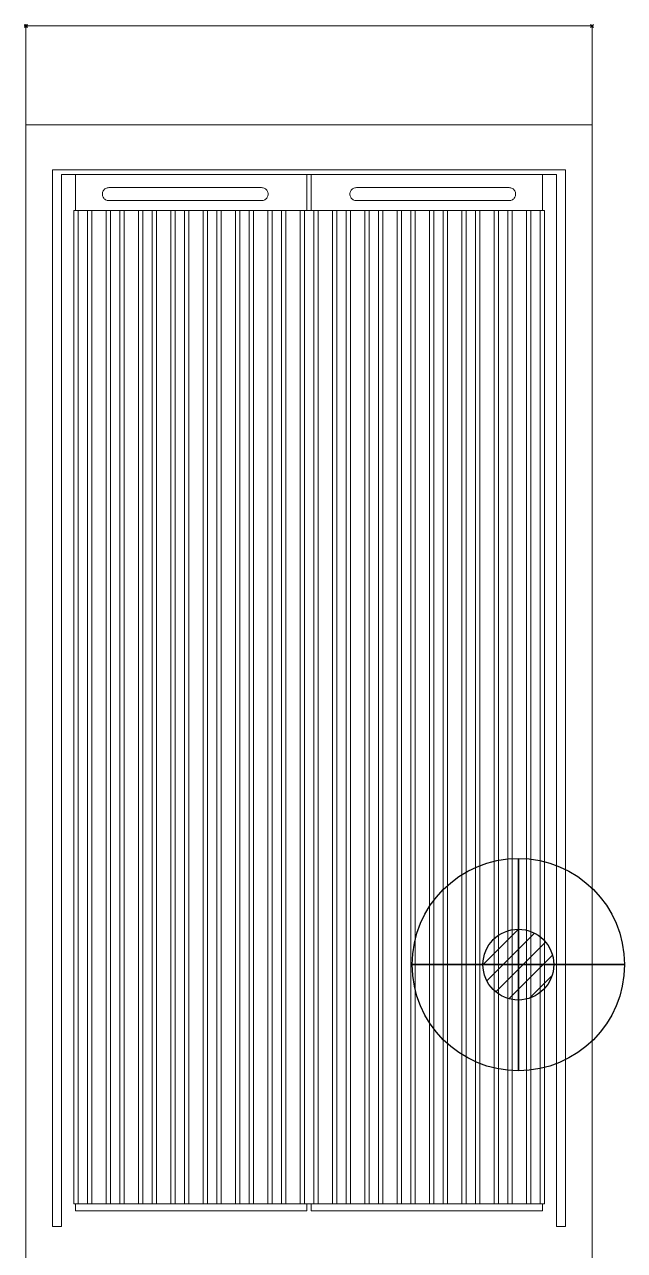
# Model space of a CAD drawing. Header units: millimetres. Extents: x -1 to 423, y -1690 to 1.
# Drawn here: x -1 to 423, y -865 to 1 of the extents above; entities that cross this region are included whole.
import ezdxf

# ---------------------------------------------------------------- set-up
doc = ezdxf.new("R2010")
doc.units = ezdxf.units.MM
doc.header["$PDMODE"] = 35
for name, color, linetype in [('IQ_200_2D', 1, 'Continuous'), ('IQ_CON_GAS_INT', 7, 'Continuous'), ('IQ_INS_3D', 3, 'Continuous')]:
    doc.layers.add(name, color=color, linetype=linetype)

# ---------------------------------------------------------------- blocks, each defined once
blk = doc.blocks.new('*X15')
at = {"color": 0}
for p, q in [((200.863, 2209.046), (203.368, 2211.552)), ((201.14, 2207.909), (204.506, 2211.275)), ((201.77, 2207.125), (205.29, 2210.645)), ((202.7, 2206.641), (205.774, 2209.714)), ((204.153, 2206.68), (205.735, 2208.261))]:
    blk.add_line(p, q, dxfattribs=at)
blk = doc.blocks.new('GAS')
for radius in [3, 1]:
    blk.add_circle((0, 0), radius)
at = {"extrusion": (-1, 0, 0)}
for radius in [3, 1]:
    blk.add_circle((0, 0), radius, dxfattribs=at)
at = {"extrusion": (0, -1, 0)}
for radius in [3, 1]:
    blk.add_circle((0, 0), radius, dxfattribs=at)
at = {"xscale": 0.4000000000000909, "yscale": 0.4000000000000909, "zscale": 0.4000000000000909}
blk.add_blockref('*X15', (-81.345, -883.621), dxfattribs=at)
at = {"extrusion": (-1, 0, 0), "xscale": 0.3999999999999773, "yscale": 0.3999999999999773, "zscale": 0.3999999999999773}
blk.add_blockref('*X15', (-81.345, -883.621), dxfattribs=at)
at = {"extrusion": (0, -1, 0), "xscale": 0.4000000000000909, "yscale": 0.4000000000000909, "zscale": 0.4000000000000909}
blk.add_blockref('*X15', (-81.345, -883.621), dxfattribs=at)

msp = doc.modelspace()

# ---------------------------------------------------------------- linework, layer by layer
at = {"color": 0, "linetype": 'Continuous', "lineweight": 0}
for p, q in [((18.67, -101.68), (381.33, -101.68)), ((18.67, -101.68), (18.67, -104.88)), ((381.33, -104.88), (381.33, -101.68)), ((18.67, -848), (18.67, -104.88)), ((374.98, -104.88), (25.02, -104.88)), ((25.02, -104.88), (25.02, -848)), ((35.02, -104.88), (35.02, -130.28)), ((198.45, -130.28), (198.45, -104.88)), ((201.55, -104.88), (201.55, -130.28)), ((364.98, -130.28), (364.98, -104.88)), ((374.98, -848), (374.98, -104.88)), ((381.33, -104.88), (381.33, -848)), ((73.83, -114.2), (58.59, -114.2)), ((151.27, -114.2), (73.83, -114.2)), ((166.51, -114.2), (151.27, -114.2)), ((248.73, -114.2), (233.49, -114.2)), ((248.73, -114.2), (326.17, -114.2)), ((341.41, -114.2), (326.17, -114.2)), ((58.59, -123.34), (73.83, -123.34)), ((151.27, -123.34), (73.83, -123.34)), ((151.27, -123.34), (166.51, -123.34)), ((233.49, -123.34), (248.73, -123.34)), ((248.73, -123.34), (326.17, -123.34)), ((326.17, -123.34), (341.41, -123.34)), ((33.78, -130.28), (33.78, -831.98)), ((33.78, -130.28), (35.02, -130.28)), ((35.02, -130.28), (198.45, -130.28)), ((36.82, -130.28), (36.82, -831.98)), ((43.45, -130.28), (43.45, -831.98)), ((46.48, -831.98), (46.48, -130.28)), ((56.63, -130.28), (56.63, -831.98)), ((59.67, -130.28), (59.67, -831.98)), ((66.29, -130.28), (66.29, -831.98)), ((69.33, -831.98), (69.33, -130.28)), ((79.47, -130.28), (79.47, -831.98)), ((82.51, -130.28), (82.51, -831.98)), ((89.13, -130.28), (89.13, -831.98)), ((92.17, -831.98), (92.17, -130.28)), ((102.32, -130.28), (102.32, -831.98)), ((105.35, -130.28), (105.35, -831.98)), ((111.98, -130.28), (111.98, -831.98)), ((115.02, -831.98), (115.02, -130.28)), ((125.16, -130.28), (125.16, -831.98)), ((128.2, -130.28), (128.2, -831.98)), ((134.82, -130.28), (134.82, -831.98)), ((137.86, -831.98), (137.86, -130.28)), ((148, -130.28), (148, -831.98)), ((151.04, -130.28), (151.04, -831.98)), ((157.66, -130.28), (157.66, -831.98)), ((160.7, -831.98), (160.7, -130.28)), ((170.85, -130.28), (170.85, -831.98)), ((173.89, -130.28), (173.89, -831.98)), ((180.51, -130.28), (180.51, -831.98)), ((183.55, -831.98), (183.55, -130.28)), ((193.69, -130.28), (193.69, -831.98)), ((196.73, -130.28), (196.73, -831.98)), ((198.45, -130.28), (201.55, -130.28)), ((201.55, -130.28), (364.98, -130.28)), ((203.35, -130.28), (203.35, -831.98)), ((206.39, -831.98), (206.39, -130.28)), ((216.54, -130.28), (216.54, -831.98)), ((219.57, -130.28), (219.57, -831.98)), ((226.2, -130.28), (226.2, -831.98)), ((229.24, -831.98), (229.24, -130.28)), ((239.38, -130.28), (239.38, -831.98)), ((242.42, -130.28), (242.42, -831.98)), ((249.04, -130.28), (249.04, -831.98)), ((252.08, -831.98), (252.08, -130.28)), ((262.22, -130.28), (262.22, -831.98)), ((265.26, -130.28), (265.26, -831.98)), ((271.88, -130.28), (271.88, -831.98)), ((274.92, -831.98), (274.92, -130.28)), ((285.07, -130.28), (285.07, -831.98)), ((288.11, -130.28), (288.11, -831.98)), ((294.73, -130.28), (294.73, -831.98)), ((297.77, -831.98), (297.77, -130.28)), ((307.91, -130.28), (307.91, -831.98)), ((310.95, -130.28), (310.95, -831.98)), ((317.57, -130.28), (317.57, -831.98)), ((320.61, -831.98), (320.61, -130.28)), ((330.75, -130.28), (330.75, -831.98)), ((333.79, -130.28), (333.79, -831.98)), ((340.42, -130.28), (340.42, -831.98)), ((343.45, -831.98), (343.45, -130.28)), ((353.6, -130.28), (353.6, -831.98)), ((356.64, -130.28), (356.64, -831.98)), ((363.26, -130.28), (363.26, -831.98)), ((364.98, -130.28), (366.3, -130.28)), ((366.3, -831.98), (366.3, -130.28)), ((35.02, -831.98), (33.78, -831.98)), ((35.02, -831.98), (35.02, -836.98)), ((35.02, -831.98), (198.4, -831.98)), ((198.4, -836.98), (35.02, -836.98)), ((198.4, -836.98), (198.4, -831.98)), ((201.6, -831.98), (198.4, -831.98)), ((198.4, -836.98), (198.45, -836.98)), ((198.45, -836.98), (198.45, -831.98)), ((201.55, -831.98), (201.55, -836.98)), ((201.55, -836.98), (201.6, -836.98)), ((201.6, -831.98), (201.6, -836.98)), ((201.6, -831.98), (364.98, -831.98)), ((364.98, -836.98), (201.6, -836.98)), ((364.98, -831.98), (364.98, -836.98)), ((366.3, -831.98), (364.98, -831.98)), ((18.67, -848), (25.02, -848)), ((374.98, -848), (381.33, -848))]:
    msp.add_line(p, q, dxfattribs=at)
msp.add_ellipse((0, 0), major_axis=(1, 0), ratio=1, dxfattribs=at)
for points in [[(54.01, -118.77), (54.01, -118.37), (54.12, -117.58), (54.58, -116.46), (55.32, -115.5), (56.27, -114.77), (57.39, -114.31), (58.19, -114.2), (58.59, -114.2)], [(58.59, -123.34), (58.19, -123.34), (57.39, -123.24), (56.27, -122.78), (55.32, -122.04), (54.58, -121.08), (54.12, -119.97), (54.01, -119.17), (54.01, -118.77)], [(171.08, -118.77), (171.08, -118.37), (170.97, -117.58), (170.51, -116.46), (169.78, -115.5), (168.82, -114.77), (167.7, -114.31), (166.91, -114.2), (166.51, -114.2)], [(166.51, -123.34), (166.91, -123.34), (167.7, -123.24), (168.82, -122.78), (169.78, -122.04), (170.51, -121.08), (170.97, -119.97), (171.08, -119.17), (171.08, -118.77)], [(233.49, -114.2), (233.09, -114.2), (232.3, -114.31), (231.18, -114.77), (230.22, -115.5), (229.49, -116.46), (229.03, -117.58), (228.92, -118.37), (228.92, -118.77)], [(228.92, -118.77), (228.92, -119.17), (229.03, -119.97), (229.49, -121.08), (230.22, -122.04), (231.18, -122.78), (232.3, -123.24), (233.09, -123.34), (233.49, -123.34)], [(341.41, -114.2), (341.81, -114.2), (342.61, -114.31), (343.73, -114.77), (344.68, -115.5), (345.42, -116.46), (345.88, -117.58), (345.99, -118.37), (345.99, -118.77)], [(345.99, -118.77), (345.99, -119.17), (345.88, -119.97), (345.42, -121.08), (344.68, -122.04), (343.73, -122.78), (342.61, -123.24), (341.81, -123.34), (341.41, -123.34)]]:
    msp.add_open_spline(points, degree=3, dxfattribs=at)
at = {"layer": 'IQ_200_2D', "linetype": 'Continuous', "lineweight": 0}
for p, q in [((0, 0), (400, 0)), ((0, -930), (0, 0)), ((400, 0), (400, -930)), ((0, -69.85), (400, -69.85))]:
    msp.add_line(p, q, dxfattribs=at)
at = {"layer": 'IQ_INS_3D'}
for p in [(0, 0), (400, 0)]:
    msp.add_point(p, dxfattribs=at)

# ---------------------------------------------------------------- block references
at = {"layer": 'IQ_CON_GAS_INT', "xscale": 25, "yscale": 25, "zscale": 25}
msp.add_blockref('GAS', (347.9, -663), dxfattribs=at)

doc.saveas('drawing.dxf')
